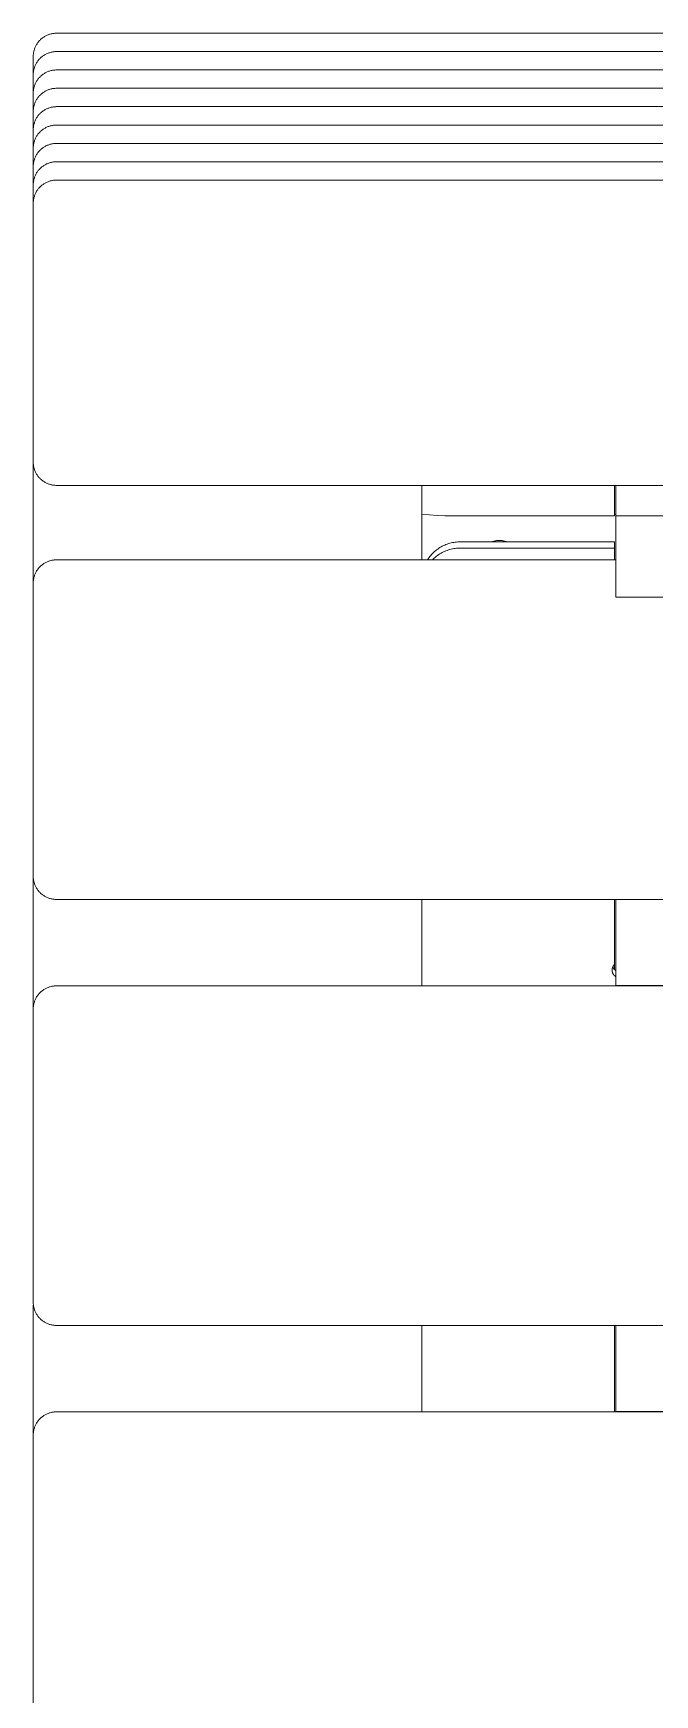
# Model space of a CAD drawing. Header units: inches. Extents: x -12 to 193, y -19 to 105.
# Drawn here: x 76.24 to 79.39, y 96.69 to 105.11 of the extents above; entities that cross this region are included whole.
import ezdxf

# ---------------------------------------------------------------- set-up
doc = ezdxf.new("R2010")
doc.units = ezdxf.units.IN
doc.layers.add('ZANO_R', color=7, linetype='Continuous', lineweight=0)

msp = doc.modelspace()

# ---------------------------------------------------------------- linework, layer by layer
at = {"layer": 'ZANO_R'}
for p, q in [((76.2666, 105.06811), (76.2692, 105.0712)), ((76.2692, 105.0712), (76.2719, 105.07419)), ((76.2719, 105.07419), (76.2747, 105.07709)), ((76.2747, 105.07709), (76.2776, 105.07989)), ((76.2776, 105.07989), (76.28059, 105.0826)), ((76.28059, 105.0826), (76.28368, 105.08519)), ((76.28368, 105.08519), (76.28685, 105.08769)), ((76.28685, 105.08769), (76.29011, 105.09007)), ((76.29011, 105.09007), (76.29344, 105.09234)), ((76.29344, 105.09234), (76.29685, 105.09449)), ((76.29685, 105.09449), (76.30033, 105.09653)), ((76.30033, 105.09653), (76.30388, 105.09844)), ((76.30388, 105.09844), (76.30749, 105.10024)), ((76.30749, 105.10024), (76.31116, 105.10191)), ((76.31116, 105.10191), (76.31489, 105.10345)), ((76.31489, 105.10345), (76.31866, 105.10487)), ((76.31866, 105.10487), (76.32249, 105.10615)), ((76.32249, 105.10615), (76.32635, 105.1073)), ((76.32635, 105.1073), (76.33025, 105.10833)), ((76.33025, 105.10833), (76.33419, 105.10921)), ((76.33419, 105.10921), (76.33815, 105.10997)), ((76.33815, 105.10997), (76.34213, 105.11058)), ((76.34213, 105.11058), (76.34614, 105.11107)), ((76.34614, 105.11107), (76.35016, 105.11141)), ((76.35016, 105.11141), (76.35418, 105.11162)), ((76.35418, 105.11162), (76.35822, 105.11168)), ((76.35822, 105.11168), (146.9881, 105.11168)), ((76.24011, 104.99357), (76.24018, 104.99761)), ((76.24011, 104.99357), (76.24011, 104.94037)), ((76.24018, 104.99761), (76.24038, 105.00163)), ((76.24038, 105.00163), (76.24073, 105.00565)), ((76.24073, 105.00565), (76.24121, 105.00966)), ((76.24121, 105.00966), (76.24182, 105.01364)), ((76.24182, 105.01364), (76.24258, 105.0176)), ((76.24258, 105.0176), (76.24347, 105.02154)), ((76.24347, 105.02154), (76.24449, 105.02544)), ((76.24449, 105.02544), (76.24564, 105.0293)), ((76.24564, 105.0293), (76.24693, 105.03313)), ((76.24693, 105.03313), (76.24834, 105.0369)), ((76.24834, 105.0369), (76.24989, 105.04063)), ((76.24989, 105.04063), (76.25156, 105.0443)), ((76.25156, 105.0443), (76.25335, 105.04791)), ((76.25335, 105.04791), (76.25527, 105.05146)), ((76.25527, 105.05146), (76.2573, 105.05494)), ((76.2573, 105.05494), (76.25946, 105.05835)), ((76.25946, 105.05835), (76.26172, 105.06169)), ((76.26172, 105.06169), (76.26411, 105.06494)), ((76.26411, 105.06494), (76.2666, 105.06811)), ((76.2747, 104.98399), (76.2776, 104.98679)), ((76.2776, 104.98679), (76.28059, 104.9895)), ((76.28059, 104.9895), (76.28368, 104.99209)), ((76.28368, 104.99209), (76.28685, 104.99459)), ((76.28685, 104.99459), (76.29011, 104.99697)), ((76.29011, 104.99697), (76.29344, 104.99924)), ((76.29344, 104.99924), (76.29685, 105.00139)), ((76.29685, 105.00139), (76.30033, 105.00343)), ((76.30033, 105.00343), (76.30388, 105.00534)), ((76.30388, 105.00534), (76.30749, 105.00714)), ((76.30749, 105.00714), (76.31116, 105.00881)), ((76.31116, 105.00881), (76.31489, 105.01035)), ((76.31489, 105.01035), (76.31866, 105.01177)), ((76.31866, 105.01177), (76.32249, 105.01305)), ((76.32249, 105.01305), (76.32635, 105.0142)), ((76.32635, 105.0142), (76.33025, 105.01523)), ((76.33025, 105.01523), (76.33419, 105.01611)), ((76.33419, 105.01611), (76.33815, 105.01687)), ((76.33815, 105.01687), (76.34213, 105.01748)), ((76.34213, 105.01748), (76.34614, 105.01797)), ((76.34614, 105.01797), (76.35016, 105.01831)), ((76.35016, 105.01831), (76.35418, 105.01852)), ((76.35418, 105.01852), (76.35822, 105.01858)), ((76.35822, 105.01858), (146.9881, 105.01858)), ((76.24011, 104.94037), (76.24011, 104.90047)), ((76.24011, 104.90047), (76.24018, 104.90451)), ((76.24018, 104.90451), (76.24038, 104.90853)), ((76.24038, 104.90853), (76.24073, 104.91255)), ((76.24073, 104.91255), (76.24121, 104.91656)), ((76.24121, 104.91656), (76.24182, 104.92054)), ((76.24182, 104.92054), (76.24258, 104.9245)), ((76.24258, 104.9245), (76.24347, 104.92844)), ((76.24347, 104.92844), (76.24449, 104.93234)), ((76.24449, 104.93234), (76.24564, 104.9362)), ((76.24564, 104.9362), (76.24693, 104.94003)), ((76.24693, 104.94003), (76.24834, 104.9438)), ((76.24834, 104.9438), (76.24989, 104.94753)), ((76.24989, 104.94753), (76.25156, 104.9512)), ((76.25156, 104.9512), (76.25335, 104.95481)), ((76.25335, 104.95481), (76.25527, 104.95836)), ((76.25527, 104.95836), (76.2573, 104.96184)), ((76.2573, 104.96184), (76.25946, 104.96525)), ((76.25946, 104.96525), (76.26172, 104.96859)), ((76.26172, 104.96859), (76.26411, 104.97184)), ((76.26411, 104.97184), (76.2666, 104.97501)), ((76.2666, 104.97501), (76.2692, 104.9781)), ((76.2692, 104.9781), (76.2719, 104.98109)), ((76.2719, 104.98109), (76.2747, 104.98399)), ((76.28685, 104.90149), (76.29011, 104.90387)), ((76.29011, 104.90387), (76.29344, 104.90614)), ((76.29344, 104.90614), (76.29685, 104.90829)), ((76.29685, 104.90829), (76.30033, 104.91033)), ((76.30033, 104.91033), (76.30388, 104.91224)), ((76.30388, 104.91224), (76.30749, 104.91404)), ((76.30749, 104.91404), (76.31116, 104.91571)), ((76.31116, 104.91571), (76.31489, 104.91725)), ((76.31489, 104.91725), (76.31866, 104.91867)), ((76.31866, 104.91867), (76.32249, 104.91995)), ((76.32249, 104.91995), (76.32635, 104.92111)), ((76.32635, 104.92111), (76.33025, 104.92213)), ((76.33025, 104.92213), (76.33419, 104.92301)), ((76.33419, 104.92301), (76.33815, 104.92377)), ((76.33815, 104.92377), (76.34213, 104.92438)), ((76.34213, 104.92438), (76.34614, 104.92487)), ((76.34614, 104.92487), (76.35016, 104.92521)), ((76.35016, 104.92521), (76.35418, 104.92542)), ((76.35418, 104.92542), (76.35822, 104.92548)), ((76.35822, 104.92548), (146.9881, 104.92548)), ((76.24011, 104.90047), (76.24011, 104.84727)), ((76.24011, 104.84727), (76.24011, 104.80737)), ((76.24038, 104.81543), (76.24073, 104.81945)), ((76.24073, 104.81945), (76.24121, 104.82346)), ((76.24121, 104.82346), (76.24182, 104.82744)), ((76.24182, 104.82744), (76.24258, 104.83141)), ((76.24258, 104.83141), (76.24347, 104.83534)), ((76.24347, 104.83534), (76.24449, 104.83924)), ((76.24449, 104.83924), (76.24564, 104.8431)), ((76.24564, 104.8431), (76.24693, 104.84693)), ((76.24693, 104.84693), (76.24834, 104.8507)), ((76.24834, 104.8507), (76.24989, 104.85443)), ((76.24989, 104.85443), (76.25156, 104.8581)), ((76.25156, 104.8581), (76.25335, 104.86171)), ((76.25335, 104.86171), (76.25527, 104.86526)), ((76.25527, 104.86526), (76.2573, 104.86874)), ((76.2573, 104.86874), (76.25946, 104.87215)), ((76.25946, 104.87215), (76.26172, 104.87549)), ((76.26172, 104.87549), (76.26411, 104.87874)), ((76.26411, 104.87874), (76.2666, 104.88191)), ((76.2666, 104.88191), (76.2692, 104.885)), ((76.2692, 104.885), (76.2719, 104.88799)), ((76.2719, 104.88799), (76.2747, 104.89089)), ((76.2747, 104.89089), (76.2776, 104.89369)), ((76.2776, 104.89369), (76.28059, 104.8964)), ((76.28059, 104.8964), (76.28368, 104.89899)), ((76.28368, 104.89899), (76.28685, 104.90149)), ((76.30033, 104.81723), (76.30388, 104.81914)), ((76.30388, 104.81914), (76.30749, 104.82094)), ((76.30749, 104.82094), (76.31116, 104.82261)), ((76.31116, 104.82261), (76.31489, 104.82415)), ((76.31489, 104.82415), (76.31866, 104.82557)), ((76.31866, 104.82557), (76.32249, 104.82685)), ((76.32249, 104.82685), (76.32635, 104.82801)), ((76.32635, 104.82801), (76.33025, 104.82903)), ((76.33025, 104.82903), (76.33419, 104.82991)), ((76.33419, 104.82991), (76.33815, 104.83067)), ((76.33815, 104.83067), (76.34213, 104.83129)), ((76.34213, 104.83129), (76.34614, 104.83177)), ((76.34614, 104.83177), (76.35016, 104.83211)), ((76.35016, 104.83211), (76.35418, 104.83232)), ((76.35418, 104.83232), (76.35822, 104.83239)), ((76.35822, 104.83239), (146.9881, 104.83239)), ((76.24011, 104.80737), (76.24018, 104.81141)), ((76.24011, 104.80737), (76.24011, 104.75417)), ((76.24011, 104.75417), (76.24011, 104.71427)), ((76.24018, 104.81141), (76.24038, 104.81543)), ((76.24121, 104.73036), (76.24182, 104.73434)), ((76.24182, 104.73434), (76.24258, 104.73831)), ((76.24258, 104.73831), (76.24347, 104.74224)), ((76.24347, 104.74224), (76.24449, 104.74614)), ((76.24449, 104.74614), (76.24564, 104.75)), ((76.24564, 104.75), (76.24693, 104.75383)), ((76.24693, 104.75383), (76.24834, 104.7576)), ((76.24834, 104.7576), (76.24989, 104.76133)), ((76.24989, 104.76133), (76.25156, 104.765)), ((76.25156, 104.765), (76.25335, 104.76861)), ((76.25335, 104.76861), (76.25527, 104.77216)), ((76.25527, 104.77216), (76.2573, 104.77564)), ((76.2573, 104.77564), (76.25946, 104.77905)), ((76.25946, 104.77905), (76.26172, 104.78239)), ((76.26172, 104.78239), (76.26411, 104.78564)), ((76.26411, 104.78564), (76.2666, 104.78881)), ((76.2666, 104.78881), (76.2692, 104.7919)), ((76.2692, 104.7919), (76.2719, 104.79489)), ((76.2719, 104.79489), (76.2747, 104.79779)), ((76.2747, 104.79779), (76.2776, 104.80059)), ((76.2776, 104.80059), (76.28059, 104.8033)), ((76.28059, 104.8033), (76.28368, 104.80589)), ((76.28368, 104.80589), (76.28685, 104.80839)), ((76.28685, 104.80839), (76.29011, 104.81077)), ((76.29011, 104.81077), (76.29344, 104.81304)), ((76.29344, 104.81304), (76.29685, 104.81519)), ((76.29685, 104.81519), (76.30033, 104.81723)), ((76.31866, 104.73247), (76.32249, 104.73375)), ((76.32249, 104.73375), (76.32635, 104.73491)), ((76.32635, 104.73491), (76.33025, 104.73593)), ((76.33025, 104.73593), (76.33419, 104.73681)), ((76.33419, 104.73681), (76.33815, 104.73757)), ((76.33815, 104.73757), (76.34213, 104.73819)), ((76.34213, 104.73819), (76.34614, 104.73867)), ((76.34614, 104.73867), (76.35016, 104.73901)), ((76.35016, 104.73901), (76.35418, 104.73922)), ((76.35418, 104.73922), (76.35822, 104.73929)), ((76.35822, 104.73929), (146.9881, 104.73929)), ((76.24011, 104.71427), (76.24018, 104.71831)), ((76.24011, 104.71427), (76.24011, 104.66108)), ((76.24011, 104.66108), (76.24011, 104.62118)), ((76.24018, 104.71831), (76.24038, 104.72234)), ((76.24038, 104.72234), (76.24073, 104.72635)), ((76.24073, 104.72635), (76.24121, 104.73036)), ((76.24347, 104.64914), (76.24449, 104.65304)), ((76.24449, 104.65304), (76.24564, 104.65691)), ((76.24564, 104.65691), (76.24693, 104.66073)), ((76.24693, 104.66073), (76.24834, 104.6645)), ((76.24834, 104.6645), (76.24989, 104.66823)), ((76.24989, 104.66823), (76.25156, 104.6719)), ((76.25156, 104.6719), (76.25335, 104.67551)), ((76.25335, 104.67551), (76.25527, 104.67906)), ((76.25527, 104.67906), (76.2573, 104.68254)), ((76.2573, 104.68254), (76.25946, 104.68595)), ((76.25946, 104.68595), (76.26172, 104.68929)), ((76.26172, 104.68929), (76.26411, 104.69254)), ((76.26411, 104.69254), (76.2666, 104.69571)), ((76.2666, 104.69571), (76.2692, 104.6988)), ((76.2692, 104.6988), (76.2719, 104.70179)), ((76.2719, 104.70179), (76.2747, 104.70469)), ((76.2747, 104.70469), (76.2776, 104.70749)), ((76.2776, 104.70749), (76.28059, 104.7102)), ((76.28059, 104.7102), (76.28368, 104.71279)), ((76.28368, 104.71279), (76.28685, 104.71529)), ((76.28685, 104.71529), (76.29011, 104.71767)), ((76.29011, 104.71767), (76.29344, 104.71994)), ((76.29344, 104.71994), (76.29685, 104.72209)), ((76.29685, 104.72209), (76.30033, 104.72413)), ((76.30033, 104.72413), (76.30388, 104.72604)), ((76.30388, 104.72604), (76.30749, 104.72784)), ((76.30749, 104.72784), (76.31116, 104.72951)), ((76.31116, 104.72951), (76.31489, 104.73105)), ((76.31489, 104.73105), (76.31866, 104.73247)), ((76.24011, 104.62118), (76.24018, 104.62521)), ((76.24011, 104.62118), (76.24011, 104.56798)), ((76.24011, 104.56798), (76.24011, 104.52808)), ((76.24018, 104.62521), (76.24038, 104.62924)), ((76.24038, 104.62924), (76.24073, 104.63325)), ((76.24073, 104.63325), (76.24121, 104.63726)), ((76.24121, 104.63726), (76.24182, 104.64124)), ((76.24182, 104.64124), (76.24258, 104.64521)), ((76.24258, 104.64521), (76.24347, 104.64914)), ((76.24564, 104.56381), (76.24693, 104.56763)), ((76.24693, 104.56763), (76.24834, 104.5714)), ((76.24834, 104.5714), (76.24989, 104.57513)), ((76.24989, 104.57513), (76.25156, 104.5788)), ((76.25156, 104.5788), (76.25335, 104.58241)), ((76.25335, 104.58241), (76.25527, 104.58596)), ((76.25527, 104.58596), (76.2573, 104.58944)), ((76.2573, 104.58944), (76.25946, 104.59285)), ((76.25946, 104.59285), (76.26172, 104.59619)), ((76.26172, 104.59619), (76.26411, 104.59944)), ((76.26411, 104.59944), (76.2666, 104.60261)), ((76.2666, 104.60261), (76.2692, 104.6057)), ((76.2692, 104.6057), (76.2719, 104.60869)), ((76.2719, 104.60869), (76.2747, 104.61159)), ((76.2747, 104.61159), (76.2776, 104.61439)), ((76.2776, 104.61439), (76.28059, 104.6171)), ((76.28059, 104.6171), (76.28368, 104.61969)), ((76.28368, 104.61969), (76.28685, 104.62219)), ((76.28685, 104.62219), (76.29011, 104.62457)), ((76.29011, 104.62457), (76.29344, 104.62684)), ((76.29344, 104.62684), (76.29685, 104.62899)), ((76.29685, 104.62899), (76.30033, 104.63103)), ((76.30033, 104.63103), (76.30388, 104.63294)), ((76.30388, 104.63294), (76.30749, 104.63474)), ((76.30749, 104.63474), (76.31116, 104.63641)), ((76.31116, 104.63641), (76.31489, 104.63795)), ((76.31489, 104.63795), (76.31866, 104.63937)), ((76.31866, 104.63937), (76.32249, 104.64065)), ((76.32249, 104.64065), (76.32635, 104.64181)), ((76.32635, 104.64181), (76.33025, 104.64283)), ((76.33025, 104.64283), (76.33419, 104.64372)), ((76.33419, 104.64372), (76.33815, 104.64447)), ((76.33815, 104.64447), (76.34213, 104.64509)), ((76.34213, 104.64509), (76.34614, 104.64557)), ((76.34614, 104.64557), (76.35016, 104.64591)), ((76.35016, 104.64591), (76.35418, 104.64612)), ((76.35418, 104.64612), (76.35822, 104.64619)), ((76.35822, 104.64619), (146.9881, 104.64619)), ((76.24011, 104.52808), (76.24018, 104.53211)), ((76.24011, 104.52808), (76.24011, 104.47488)), ((76.24018, 104.53211), (76.24038, 104.53614)), ((76.24038, 104.53614), (76.24073, 104.54015)), ((76.24073, 104.54015), (76.24121, 104.54416)), ((76.24121, 104.54416), (76.24182, 104.54814)), ((76.24182, 104.54814), (76.24258, 104.55211)), ((76.24258, 104.55211), (76.24347, 104.55604)), ((76.24347, 104.55604), (76.24449, 104.55994)), ((76.24449, 104.55994), (76.24564, 104.56381)), ((76.24834, 104.4783), (76.24989, 104.48203)), ((76.24989, 104.48203), (76.25156, 104.4857)), ((76.25156, 104.4857), (76.25335, 104.48931)), ((76.25335, 104.48931), (76.25527, 104.49286)), ((76.25527, 104.49286), (76.2573, 104.49634)), ((76.2573, 104.49634), (76.25946, 104.49975)), ((76.25946, 104.49975), (76.26172, 104.50309)), ((76.26172, 104.50309), (76.26411, 104.50634)), ((76.26411, 104.50634), (76.2666, 104.50951)), ((76.2666, 104.50951), (76.2692, 104.5126)), ((76.2692, 104.5126), (76.2719, 104.51559)), ((76.2719, 104.51559), (76.2747, 104.51849)), ((76.2747, 104.51849), (76.2776, 104.52129)), ((76.2776, 104.52129), (76.28059, 104.524)), ((76.28059, 104.524), (76.28368, 104.52659)), ((76.28368, 104.52659), (76.28685, 104.52909)), ((76.28685, 104.52909), (76.29011, 104.53147)), ((76.29011, 104.53147), (76.29344, 104.53374)), ((76.29344, 104.53374), (76.29685, 104.53589)), ((76.29685, 104.53589), (76.30033, 104.53793)), ((76.30033, 104.53793), (76.30388, 104.53984)), ((76.30388, 104.53984), (76.30749, 104.54164)), ((76.30749, 104.54164), (76.31116, 104.54331)), ((76.31116, 104.54331), (76.31489, 104.54485)), ((76.31489, 104.54485), (76.31866, 104.54627)), ((76.31866, 104.54627), (76.32249, 104.54755)), ((76.32249, 104.54755), (76.32635, 104.54871)), ((76.32635, 104.54871), (76.33025, 104.54973)), ((76.33025, 104.54973), (76.33419, 104.55062)), ((76.33419, 104.55062), (76.33815, 104.55137)), ((76.33815, 104.55137), (76.34213, 104.55199)), ((76.34213, 104.55199), (76.34614, 104.55247)), ((76.34614, 104.55247), (76.35016, 104.55281)), ((76.35016, 104.55281), (76.35418, 104.55302)), ((76.35418, 104.55302), (76.35822, 104.55309)), ((76.35822, 104.55309), (146.9881, 104.55309)), ((76.24011, 104.47488), (76.24011, 104.43498)), ((76.24011, 104.43498), (76.24018, 104.43901)), ((76.24011, 104.43498), (76.24011, 104.38178)), ((76.24018, 104.43901), (76.24038, 104.44304)), ((76.24038, 104.44304), (76.24073, 104.44705)), ((76.24073, 104.44705), (76.24121, 104.45106)), ((76.24121, 104.45106), (76.24182, 104.45504)), ((76.24182, 104.45504), (76.24258, 104.45901)), ((76.24258, 104.45901), (76.24347, 104.46294)), ((76.24347, 104.46294), (76.24449, 104.46684)), ((76.24449, 104.46684), (76.24564, 104.47071)), ((76.24564, 104.47071), (76.24693, 104.47453)), ((76.24693, 104.47453), (76.24834, 104.4783)), ((76.25335, 104.39621), (76.25527, 104.39976)), ((76.25527, 104.39976), (76.2573, 104.40324)), ((76.2573, 104.40324), (76.25946, 104.40665)), ((76.25946, 104.40665), (76.26172, 104.40999)), ((76.26172, 104.40999), (76.26411, 104.41324)), ((76.26411, 104.41324), (76.2666, 104.41641)), ((76.2666, 104.41641), (76.2692, 104.4195)), ((76.2692, 104.4195), (76.2719, 104.42249)), ((76.2719, 104.42249), (76.2747, 104.42539)), ((76.2747, 104.42539), (76.2776, 104.42819)), ((76.2776, 104.42819), (76.28059, 104.4309)), ((76.28059, 104.4309), (76.28368, 104.43349)), ((76.28368, 104.43349), (76.28685, 104.43599)), ((76.28685, 104.43599), (76.29011, 104.43837)), ((76.29011, 104.43837), (76.29344, 104.44064)), ((76.29344, 104.44064), (76.29685, 104.44279)), ((76.29685, 104.44279), (76.30033, 104.44483)), ((76.30033, 104.44483), (76.30388, 104.44674)), ((76.30388, 104.44674), (76.30749, 104.44854)), ((76.30749, 104.44854), (76.31116, 104.45021)), ((76.31116, 104.45021), (76.31489, 104.45175)), ((76.31489, 104.45175), (76.31866, 104.45317)), ((76.31866, 104.45317), (76.32249, 104.45445)), ((76.32249, 104.45445), (76.32635, 104.45561)), ((76.32635, 104.45561), (76.33025, 104.45663)), ((76.33025, 104.45663), (76.33419, 104.45752)), ((76.33419, 104.45752), (76.33815, 104.45827)), ((76.33815, 104.45827), (76.34213, 104.45889)), ((76.34213, 104.45889), (76.34614, 104.45937)), ((76.34614, 104.45937), (76.35016, 104.45971)), ((76.35016, 104.45971), (76.35418, 104.45992)), ((76.35418, 104.45992), (76.35822, 104.45999)), ((76.35822, 104.45999), (146.9881, 104.45999)), ((76.24011, 104.38178), (76.24011, 104.34188)), ((76.24011, 104.34188), (76.24018, 104.34591)), ((76.24011, 104.34188), (76.24011, 104.28868)), ((76.24018, 104.34591), (76.24038, 104.34994)), ((76.24038, 104.34994), (76.24073, 104.35395)), ((76.24073, 104.35395), (76.24121, 104.35796)), ((76.24121, 104.35796), (76.24182, 104.36194)), ((76.24182, 104.36194), (76.24258, 104.36591)), ((76.24258, 104.36591), (76.24347, 104.36984)), ((76.24347, 104.36984), (76.24449, 104.37374)), ((76.24449, 104.37374), (76.24564, 104.37761)), ((76.24564, 104.37761), (76.24693, 104.38143)), ((76.24693, 104.38143), (76.24834, 104.3852)), ((76.24834, 104.3852), (76.24989, 104.38893)), ((76.24989, 104.38893), (76.25156, 104.3926)), ((76.25156, 104.3926), (76.25335, 104.39621)), ((76.2573, 104.31014), (76.25946, 104.31355)), ((76.25946, 104.31355), (76.26172, 104.31689)), ((76.26172, 104.31689), (76.26411, 104.32014)), ((76.26411, 104.32014), (76.2666, 104.32331)), ((76.2666, 104.32331), (76.2692, 104.3264)), ((76.2692, 104.3264), (76.2719, 104.32939)), ((76.2719, 104.32939), (76.2747, 104.33229)), ((76.2747, 104.33229), (76.2776, 104.33509)), ((76.2776, 104.33509), (76.28059, 104.3378)), ((76.28059, 104.3378), (76.28368, 104.3404)), ((76.28368, 104.3404), (76.28685, 104.34289)), ((76.28685, 104.34289), (76.29011, 104.34527)), ((76.29011, 104.34527), (76.29344, 104.34754)), ((76.29344, 104.34754), (76.29685, 104.34969)), ((76.29685, 104.34969), (76.30033, 104.35173)), ((76.30033, 104.35173), (76.30388, 104.35364)), ((76.30388, 104.35364), (76.30749, 104.35544)), ((76.30749, 104.35544), (76.31116, 104.35711)), ((76.31116, 104.35711), (76.31489, 104.35865)), ((76.31489, 104.35865), (76.31866, 104.36007)), ((76.31866, 104.36007), (76.32249, 104.36135)), ((76.32249, 104.36135), (76.32635, 104.36251)), ((76.32635, 104.36251), (76.33025, 104.36353)), ((76.33025, 104.36353), (76.33419, 104.36442)), ((76.33419, 104.36442), (76.33815, 104.36517)), ((76.33815, 104.36517), (76.34213, 104.36579)), ((76.34213, 104.36579), (76.34614, 104.36627)), ((76.34614, 104.36627), (76.35016, 104.36661)), ((76.35016, 104.36661), (76.35418, 104.36682)), ((76.35418, 104.36682), (76.35822, 104.36689)), ((76.35822, 104.36689), (146.9881, 104.36689)), ((76.24011, 104.28868), (76.24011, 104.24878)), ((76.24011, 104.24878), (76.24018, 104.25281)), ((76.24011, 104.24878), (76.24011, 104.19558)), ((76.24018, 104.25281), (76.24038, 104.25684)), ((76.24038, 104.25684), (76.24073, 104.26085)), ((76.24073, 104.26085), (76.24121, 104.26486)), ((76.24121, 104.26486), (76.24182, 104.26884)), ((76.24182, 104.26884), (76.24258, 104.27281)), ((76.24258, 104.27281), (76.24347, 104.27674)), ((76.24347, 104.27674), (76.24449, 104.28064)), ((76.24449, 104.28064), (76.24564, 104.28451)), ((76.24564, 104.28451), (76.24693, 104.28833)), ((76.24693, 104.28833), (76.24834, 104.2921)), ((76.24834, 104.2921), (76.24989, 104.29583)), ((76.24989, 104.29583), (76.25156, 104.2995)), ((76.25156, 104.2995), (76.25335, 104.30311)), ((76.25335, 104.30311), (76.25527, 104.30666)), ((76.25527, 104.30666), (76.2573, 104.31014)), ((76.24011, 104.19558), (76.24011, 102.93686)), ((76.24018, 102.93283), (76.24011, 102.93686)), ((76.24011, 102.93686), (76.24011, 102.32323)), ((76.24038, 102.9288), (76.24018, 102.93283)), ((76.24073, 102.92478), (76.24038, 102.9288)), ((76.24121, 102.92078), (76.24073, 102.92478)), ((76.24182, 102.91679), (76.24121, 102.92078)), ((76.24258, 102.91283), (76.24182, 102.91679)), ((76.24347, 102.90889), (76.24258, 102.91283)), ((76.24449, 102.90499), (76.24347, 102.90889)), ((76.24564, 102.90113), (76.24449, 102.90499)), ((76.24693, 102.89731), (76.24564, 102.90113)), ((76.24834, 102.89353), (76.24693, 102.89731)), ((76.24989, 102.8898), (76.24834, 102.89353)), ((76.25156, 102.88613), (76.24989, 102.8898)), ((76.25335, 102.88252), (76.25156, 102.88613)), ((76.25527, 102.87897), (76.25335, 102.88252)), ((76.2573, 102.87549), (76.25527, 102.87897)), ((76.25946, 102.87208), (76.2573, 102.87549)), ((76.26172, 102.86875), (76.25946, 102.87208)), ((76.26411, 102.86549), (76.26172, 102.86875)), ((76.2666, 102.86232), (76.26411, 102.86549)), ((76.2692, 102.85924), (76.2666, 102.86232)), ((76.2719, 102.85624), (76.2692, 102.85924)), ((76.2747, 102.85334), (76.2719, 102.85624)), ((76.2776, 102.85054), (76.2747, 102.85334)), ((76.28059, 102.84784), (76.2776, 102.85054)), ((76.28368, 102.84524), (76.28059, 102.84784)), ((76.28685, 102.84275), (76.28368, 102.84524)), ((76.29011, 102.84037), (76.28685, 102.84275)), ((76.29344, 102.8381), (76.29011, 102.84037)), ((76.29685, 102.83594), (76.29344, 102.8381)), ((76.30033, 102.83391), (76.29685, 102.83594)), ((76.30388, 102.83199), (76.30033, 102.83391)), ((76.30749, 102.8302), (76.30388, 102.83199)), ((76.31116, 102.82853), (76.30749, 102.8302)), ((76.31489, 102.82698), (76.31116, 102.82853)), ((76.31866, 102.82557), (76.31489, 102.82698)), ((76.32249, 102.82428), (76.31866, 102.82557)), ((76.32635, 102.82313), (76.32249, 102.82428)), ((76.33025, 102.82211), (76.32635, 102.82313)), ((76.33419, 102.82122), (76.33025, 102.82211)), ((76.33815, 102.82047), (76.33419, 102.82122)), ((76.34213, 102.81985), (76.33815, 102.82047)), ((76.34614, 102.81937), (76.34213, 102.81985)), ((76.35016, 102.81902), (76.34614, 102.81937)), ((76.35418, 102.81882), (76.35016, 102.81902)), ((76.35822, 102.81875), (76.35418, 102.81882)), ((146.9881, 102.81875), (76.35822, 102.81875)), ((78.20861, 102.81875), (78.20861, 102.67315)), ((79.18499, 102.66484), (79.18499, 102.81875)), ((79.19286, 102.6649), (79.19286, 102.81875)), ((78.24782, 102.66884), (78.20861, 102.67315)), ((78.20861, 102.67297), (78.20861, 102.44134)), ((78.28716, 102.66585), (78.24782, 102.66884)), ((78.32657, 102.66419), (78.28716, 102.66585)), ((78.36602, 102.66385), (78.32657, 102.66419)), ((78.40546, 102.66484), (78.36602, 102.66385)), ((79.18499, 102.66484), (78.40546, 102.66484)), ((79.19286, 102.67208), (79.18499, 102.67182)), ((79.19286, 102.6649), (79.58656, 102.6649)), ((79.19286, 102.34649), (79.19286, 102.6649)), ((78.25449, 102.46335), (78.25013, 102.45806)), ((78.25904, 102.46848), (78.25449, 102.46335)), ((78.26376, 102.47345), (78.25904, 102.46848)), ((78.26865, 102.47825), (78.26376, 102.47345)), ((78.2737, 102.48289), (78.26865, 102.47825)), ((78.27891, 102.48734), (78.2737, 102.48289)), ((78.28359, 102.45967), (78.27821, 102.45536)), ((78.28428, 102.49161), (78.27891, 102.48734)), ((78.28912, 102.46379), (78.28359, 102.45967)), ((78.28978, 102.49569), (78.28428, 102.49161)), ((78.2948, 102.46772), (78.28912, 102.46379)), ((78.29543, 102.49958), (78.28978, 102.49569)), ((78.3006, 102.47144), (78.2948, 102.46772)), ((78.30121, 102.50327), (78.29543, 102.49958)), ((78.30653, 102.47497), (78.3006, 102.47144)), ((78.30711, 102.50676), (78.30121, 102.50327)), ((78.31258, 102.47828), (78.30653, 102.47497)), ((78.31313, 102.51004), (78.30711, 102.50676)), ((78.31874, 102.48139), (78.31258, 102.47828)), ((78.31926, 102.51312), (78.31313, 102.51004)), ((78.32501, 102.48428), (78.31874, 102.48139)), ((78.32549, 102.51597), (78.31926, 102.51312)), ((78.33137, 102.48695), (78.32501, 102.48428)), ((78.33181, 102.51861), (78.32549, 102.51597)), ((78.33782, 102.48939), (78.33137, 102.48695)), ((78.33823, 102.52103), (78.33181, 102.51861)), ((78.34435, 102.49161), (78.33782, 102.48939)), ((78.34472, 102.52323), (78.33823, 102.52103)), ((78.35096, 102.49361), (78.34435, 102.49161)), ((78.35129, 102.5252), (78.34472, 102.52323)), ((78.35763, 102.49537), (78.35096, 102.49361)), ((78.35792, 102.52694), (78.35129, 102.5252)), ((78.36436, 102.4969), (78.35763, 102.49537)), ((78.36461, 102.52845), (78.35792, 102.52694)), ((78.37113, 102.4982), (78.36436, 102.4969)), ((78.37134, 102.52972), (78.36461, 102.52845)), ((78.37795, 102.49926), (78.37113, 102.4982)), ((78.37812, 102.53077), (78.37134, 102.52972)), ((78.3848, 102.50009), (78.37795, 102.49926)), ((78.38493, 102.53158), (78.37812, 102.53077)), ((78.39167, 102.50067), (78.3848, 102.50009)), ((78.39176, 102.53215), (78.38493, 102.53158)), ((78.39856, 102.50102), (78.39167, 102.50067)), ((78.39861, 102.53248), (78.39176, 102.53215)), ((78.40546, 102.50113), (78.39856, 102.50102)), ((78.40546, 102.53258), (78.39861, 102.53248)), ((79.18499, 102.53258), (78.40546, 102.53258)), ((79.18499, 102.50113), (78.40546, 102.50113)), ((78.56453, 102.53258), (78.56783, 102.53376)), ((78.56783, 102.53376), (78.57117, 102.53484)), ((78.57117, 102.53484), (78.57455, 102.5358)), ((78.57455, 102.5358), (78.57795, 102.53665)), ((78.57795, 102.53665), (78.58138, 102.5374)), ((78.58138, 102.5374), (78.58484, 102.53802)), ((78.58484, 102.53802), (78.58831, 102.53854)), ((78.58831, 102.53854), (78.5918, 102.53894)), ((78.5918, 102.53894), (78.5953, 102.53923)), ((78.5953, 102.53923), (78.5988, 102.5394)), ((78.5988, 102.5394), (78.60231, 102.53946)), ((78.60231, 102.53946), (78.60582, 102.5394)), ((78.60582, 102.5394), (78.60933, 102.53923)), ((78.60933, 102.53923), (78.61282, 102.53894)), ((78.61282, 102.53894), (78.61631, 102.53854)), ((78.61631, 102.53854), (78.61978, 102.53802)), ((78.61978, 102.53802), (78.62324, 102.5374)), ((78.62324, 102.5374), (78.62667, 102.53665)), ((78.62667, 102.53665), (78.63007, 102.5358)), ((78.63007, 102.5358), (78.63345, 102.53484)), ((78.63345, 102.53484), (78.63679, 102.53376)), ((78.63679, 102.53376), (78.64009, 102.53258)), ((79.18499, 102.50113), (79.18499, 102.53258)), ((79.18499, 102.44134), (79.18499, 102.50113)), ((76.25156, 102.37396), (76.25335, 102.37757)), ((76.25335, 102.37757), (76.25527, 102.38112)), ((76.25527, 102.38112), (76.2573, 102.3846)), ((76.2573, 102.3846), (76.25946, 102.38801)), ((76.25946, 102.38801), (76.26172, 102.39134)), ((76.26172, 102.39134), (76.26411, 102.3946)), ((76.26411, 102.3946), (76.2666, 102.39777)), ((76.2666, 102.39777), (76.2692, 102.40085)), ((76.2692, 102.40085), (76.2719, 102.40385)), ((76.2719, 102.40385), (76.2747, 102.40675)), ((76.2747, 102.40675), (76.2776, 102.40955)), ((76.2776, 102.40955), (76.28059, 102.41225)), ((76.28059, 102.41225), (76.28368, 102.41485)), ((76.28368, 102.41485), (76.28685, 102.41734)), ((76.28685, 102.41734), (76.29011, 102.41972)), ((76.29011, 102.41972), (76.29344, 102.42199)), ((76.29344, 102.42199), (76.29685, 102.42415)), ((76.29685, 102.42415), (76.30033, 102.42618)), ((76.30033, 102.42618), (76.30388, 102.4281)), ((76.30388, 102.4281), (76.30749, 102.42989)), ((76.30749, 102.42989), (76.31116, 102.43156)), ((76.31116, 102.43156), (76.31489, 102.43311)), ((76.31489, 102.43311), (76.31866, 102.43452)), ((76.31866, 102.43452), (76.32249, 102.43581)), ((76.32249, 102.43581), (76.32635, 102.43696)), ((76.32635, 102.43696), (76.33025, 102.43798)), ((76.33025, 102.43798), (76.33419, 102.43887)), ((76.33419, 102.43887), (76.33815, 102.43962)), ((76.33815, 102.43962), (76.34213, 102.44024)), ((76.34213, 102.44024), (76.34614, 102.44072)), ((76.34614, 102.44072), (76.35016, 102.44107)), ((76.35016, 102.44107), (76.35418, 102.44127)), ((76.35418, 102.44127), (76.35822, 102.44134)), ((76.35822, 102.44134), (79.19286, 102.44134)), ((78.24196, 102.44705), (78.23816, 102.44134)), ((78.24595, 102.45263), (78.24196, 102.44705)), ((78.25013, 102.45806), (78.24595, 102.45263)), ((78.2679, 102.44619), (78.26299, 102.44134)), ((78.27297, 102.45086), (78.2679, 102.44619)), ((78.27821, 102.45536), (78.27297, 102.45086)), ((76.24011, 102.32323), (76.24018, 102.32726)), ((76.24011, 102.32323), (76.24011, 102.07163)), ((76.24018, 102.32726), (76.24038, 102.33129)), ((76.24038, 102.33129), (76.24073, 102.33531)), ((76.24073, 102.33531), (76.24121, 102.33931)), ((76.24121, 102.33931), (76.24182, 102.3433)), ((76.24182, 102.3433), (76.24258, 102.34726)), ((76.24258, 102.34726), (76.24347, 102.3512)), ((76.24347, 102.3512), (76.24449, 102.3551)), ((76.24449, 102.3551), (76.24564, 102.35896)), ((76.24564, 102.35896), (76.24693, 102.36278)), ((76.24693, 102.36278), (76.24834, 102.36656)), ((76.24834, 102.36656), (76.24989, 102.37029)), ((76.24989, 102.37029), (76.25156, 102.37396)), ((79.19286, 102.34649), (79.19286, 102.25197)), ((79.19286, 102.25197), (79.58656, 102.25197)), ((76.24011, 102.07163), (76.24011, 100.83717)), ((76.24018, 100.83313), (76.24011, 100.83717)), ((76.24011, 100.83664), (76.24011, 100.16292)), ((76.24038, 100.8291), (76.24018, 100.83313)), ((76.24073, 100.82509), (76.24038, 100.8291)), ((76.24121, 100.82108), (76.24073, 100.82509)), ((76.24182, 100.8171), (76.24121, 100.82108)), ((76.24258, 100.81313), (76.24182, 100.8171)), ((76.24347, 100.8092), (76.24258, 100.81313)), ((76.24449, 100.8053), (76.24347, 100.8092)), ((76.24564, 100.80144), (76.24449, 100.8053)), ((76.24693, 100.79761), (76.24564, 100.80144)), ((76.24834, 100.79384), (76.24693, 100.79761)), ((76.24989, 100.79011), (76.24834, 100.79384)), ((76.25156, 100.78644), (76.24989, 100.79011)), ((76.25335, 100.78283), (76.25156, 100.78644)), ((76.25527, 100.77928), (76.25335, 100.78283)), ((76.2573, 100.7758), (76.25527, 100.77928)), ((76.25946, 100.77239), (76.2573, 100.7758)), ((76.26172, 100.76905), (76.25946, 100.77239)), ((76.26411, 100.7658), (76.26172, 100.76905)), ((76.2666, 100.76263), (76.26411, 100.7658)), ((76.2692, 100.75954), (76.2666, 100.76263)), ((76.2719, 100.75655), (76.2692, 100.75954)), ((76.2747, 100.75365), (76.2719, 100.75655)), ((76.2776, 100.75085), (76.2747, 100.75365)), ((76.28059, 100.74814), (76.2776, 100.75085)), ((76.28368, 100.74555), (76.28059, 100.74814)), ((76.28685, 100.74305), (76.28368, 100.74555)), ((76.29011, 100.74067), (76.28685, 100.74305)), ((76.29344, 100.7384), (76.29011, 100.74067)), ((76.29685, 100.73625), (76.29344, 100.7384)), ((76.30033, 100.73421), (76.29685, 100.73625)), ((76.30388, 100.7323), (76.30033, 100.73421)), ((76.30749, 100.7305), (76.30388, 100.7323)), ((76.31116, 100.72883), (76.30749, 100.7305)), ((76.31489, 100.72729), (76.31116, 100.72883)), ((76.31866, 100.72587), (76.31489, 100.72729)), ((76.32249, 100.72459), (76.31866, 100.72587)), ((76.32635, 100.72343), (76.32249, 100.72459)), ((76.33025, 100.72241), (76.32635, 100.72343)), ((76.33419, 100.72153), (76.33025, 100.72241)), ((76.33815, 100.72077), (76.33419, 100.72153)), ((76.34213, 100.72015), (76.33815, 100.72077)), ((76.34614, 100.71967), (76.34213, 100.72015)), ((76.35016, 100.71933), (76.34614, 100.71967)), ((76.35418, 100.71912), (76.35016, 100.71933)), ((76.35822, 100.71905), (76.35418, 100.71912)), ((146.9881, 100.71905), (76.35822, 100.71905)), ((78.20861, 100.71905), (78.20861, 100.28103)), ((79.18499, 100.38766), (79.18499, 100.71905)), ((79.19286, 100.37792), (79.19286, 100.71905)), ((79.17347, 100.36065), (79.17351, 100.36196)), ((79.17348, 100.35934), (79.17347, 100.36065)), ((79.17354, 100.35804), (79.17348, 100.35934)), ((79.17351, 100.36196), (79.17358, 100.36327)), ((79.17364, 100.35673), (79.17354, 100.35804)), ((79.17358, 100.36327), (79.17371, 100.36458)), ((79.17379, 100.35543), (79.17364, 100.35673)), ((79.17371, 100.36458), (79.17387, 100.36588)), ((79.17398, 100.35413), (79.17379, 100.35543)), ((79.17387, 100.36588), (79.17409, 100.36717)), ((79.17422, 100.35284), (79.17398, 100.35413)), ((79.17409, 100.36717), (79.17434, 100.36845)), ((79.1745, 100.35156), (79.17422, 100.35284)), ((79.17434, 100.36845), (79.17464, 100.36973)), ((79.17464, 100.36973), (79.17499, 100.37099)), ((79.17499, 100.37099), (79.17537, 100.37224)), ((79.17537, 100.37224), (79.1758, 100.37348)), ((79.1758, 100.37348), (79.17628, 100.3747)), ((79.17628, 100.3747), (79.17679, 100.37591)), ((79.17679, 100.37591), (79.17734, 100.3771)), ((79.17688, 100.37611), (79.17745, 100.3749)), ((79.17734, 100.3771), (79.17794, 100.37826)), ((79.17745, 100.3749), (79.17807, 100.37371)), ((79.17794, 100.37826), (79.17858, 100.37941)), ((79.17807, 100.37371), (79.17873, 100.37255)), ((79.17858, 100.37941), (79.17925, 100.38053)), ((79.17873, 100.37255), (79.17943, 100.37141)), ((79.17925, 100.38053), (79.17996, 100.38163)), ((79.17943, 100.37141), (79.18017, 100.37029)), ((79.17996, 100.38163), (79.18071, 100.38271)), ((79.18017, 100.37029), (79.18095, 100.3692)), ((79.18071, 100.38271), (79.1815, 100.38376)), ((79.18095, 100.3692), (79.18176, 100.36813)), ((79.1815, 100.38376), (79.18232, 100.38478)), ((79.18176, 100.36813), (79.18261, 100.3671)), ((79.18232, 100.38478), (79.18318, 100.38577)), ((79.18261, 100.3671), (79.1835, 100.3661)), ((79.18318, 100.38577), (79.18407, 100.38673)), ((79.1835, 100.3661), (79.18442, 100.36512)), ((79.18407, 100.38673), (79.18499, 100.38766)), ((79.18442, 100.36512), (79.18537, 100.36418)), ((79.18499, 100.36455), (79.18499, 100.38766)), ((79.18537, 100.36418), (79.18635, 100.36327)), ((79.18635, 100.36327), (79.18737, 100.3624)), ((79.18737, 100.3624), (79.18841, 100.36156)), ((79.18841, 100.36156), (79.18949, 100.36076)), ((79.18949, 100.36076), (79.19059, 100.36)), ((79.19059, 100.36), (79.19171, 100.35927)), ((79.19171, 100.35927), (79.19286, 100.35858)), ((79.19286, 100.31025), (79.19286, 100.37792)), ((76.30388, 100.26779), (76.30749, 100.26959)), ((76.30749, 100.26959), (76.31116, 100.27126)), ((76.31116, 100.27126), (76.31489, 100.2728)), ((76.31489, 100.2728), (76.31866, 100.27421)), ((76.31866, 100.27421), (76.32249, 100.2755)), ((76.32249, 100.2755), (76.32635, 100.27665)), ((76.32635, 100.27665), (76.33025, 100.27768)), ((76.33025, 100.27768), (76.33419, 100.27856)), ((76.33419, 100.27856), (76.33815, 100.27932)), ((76.33815, 100.27932), (76.34213, 100.27993)), ((76.34213, 100.27993), (76.34614, 100.28041)), ((76.34614, 100.28041), (76.35016, 100.28076)), ((76.35016, 100.28076), (76.35418, 100.28096)), ((76.35418, 100.28096), (76.35822, 100.28103)), ((76.35822, 100.28103), (146.9881, 100.28103)), ((79.17482, 100.35029), (79.1745, 100.35156)), ((79.17519, 100.34904), (79.17482, 100.35029)), ((79.1756, 100.34779), (79.17519, 100.34904)), ((79.17605, 100.34656), (79.1756, 100.34779)), ((79.17654, 100.34535), (79.17605, 100.34656)), ((79.17708, 100.34415), (79.17654, 100.34535)), ((79.17766, 100.34298), (79.17708, 100.34415)), ((79.17827, 100.34182), (79.17766, 100.34298)), ((79.17893, 100.34069), (79.17827, 100.34182)), ((79.17962, 100.33957), (79.17893, 100.34069)), ((79.18036, 100.33849), (79.17962, 100.33957)), ((79.18113, 100.33743), (79.18036, 100.33849)), ((79.18193, 100.33639), (79.18113, 100.33743)), ((79.18277, 100.33539), (79.18193, 100.33639)), ((79.18364, 100.33441), (79.18277, 100.33539)), ((79.18455, 100.33347), (79.18364, 100.33441)), ((79.18549, 100.33255), (79.18455, 100.33347)), ((79.18646, 100.33167), (79.18549, 100.33255)), ((79.18746, 100.33083), (79.18646, 100.33167)), ((79.18849, 100.33001), (79.18746, 100.33083)), ((79.18954, 100.32924), (79.18849, 100.33001)), ((79.19063, 100.3285), (79.18954, 100.32924)), ((79.19173, 100.3278), (79.19063, 100.3285)), ((79.19286, 100.32713), (79.19173, 100.3278)), ((79.19286, 100.28966), (79.19286, 100.31025)), ((79.19286, 100.28475), (79.19286, 100.28966)), ((79.19286, 100.28366), (79.19286, 100.28475)), ((79.19286, 100.28343), (79.19286, 100.28366)), ((79.19286, 100.2834), (79.19286, 100.28343)), ((79.19286, 100.28342), (79.19286, 100.2834)), ((79.58656, 100.2834), (79.19286, 100.2834)), ((79.19286, 100.2834), (79.19286, 100.2834)), ((79.19286, 100.2834), (79.19286, 100.2834)), ((76.24182, 100.18299), (76.24258, 100.18695)), ((76.24258, 100.18695), (76.24347, 100.19089)), ((76.24347, 100.19089), (76.24449, 100.19479)), ((76.24449, 100.19479), (76.24564, 100.19865)), ((76.24564, 100.19865), (76.24693, 100.20248)), ((76.24693, 100.20248), (76.24834, 100.20625)), ((76.24834, 100.20625), (76.24989, 100.20998)), ((76.24989, 100.20998), (76.25156, 100.21365)), ((76.25156, 100.21365), (76.25335, 100.21726)), ((76.25335, 100.21726), (76.25527, 100.22081)), ((76.25527, 100.22081), (76.2573, 100.22429)), ((76.2573, 100.22429), (76.25946, 100.2277)), ((76.25946, 100.2277), (76.26172, 100.23104)), ((76.26172, 100.23104), (76.26411, 100.23429)), ((76.26411, 100.23429), (76.2666, 100.23746)), ((76.2666, 100.23746), (76.2692, 100.24055)), ((76.2692, 100.24055), (76.2719, 100.24354)), ((76.2719, 100.24354), (76.2747, 100.24644)), ((76.2747, 100.24644), (76.2776, 100.24924)), ((76.2776, 100.24924), (76.28059, 100.25194)), ((76.28059, 100.25194), (76.28368, 100.25454)), ((76.28368, 100.25454), (76.28685, 100.25703)), ((76.28685, 100.25703), (76.29011, 100.25942)), ((76.29011, 100.25942), (76.29344, 100.26168)), ((76.29344, 100.26168), (76.29685, 100.26384)), ((76.29685, 100.26384), (76.30033, 100.26588)), ((76.30033, 100.26588), (76.30388, 100.26779)), ((76.24011, 100.16292), (76.24018, 100.16696)), ((76.24011, 100.16292), (76.24011, 99.91132)), ((76.24018, 100.16696), (76.24038, 100.17098)), ((76.24038, 100.17098), (76.24073, 100.175)), ((76.24073, 100.175), (76.24121, 100.17901)), ((76.24121, 100.17901), (76.24182, 100.18299)), ((76.24011, 99.91132), (76.24011, 98.67686)), ((76.24018, 98.67282), (76.24011, 98.67686)), ((76.24038, 98.6688), (76.24018, 98.67282)), ((76.24073, 98.66478), (76.24038, 98.6688)), ((76.24011, 98.6515), (76.24015, 98.65467)), ((76.24011, 98.6515), (76.24011, 98.00261)), ((76.24015, 98.65467), (76.24028, 98.65785)), ((76.24028, 98.65785), (76.24049, 98.66101)), ((76.24049, 98.66101), (76.24079, 98.66418)), ((76.24121, 98.66077), (76.24073, 98.66478)), ((76.24182, 98.65679), (76.24121, 98.66077)), ((76.24258, 98.65283), (76.24182, 98.65679)), ((76.24347, 98.64889), (76.24258, 98.65283)), ((76.24449, 98.64499), (76.24347, 98.64889)), ((76.24564, 98.64113), (76.24449, 98.64499)), ((76.24693, 98.6373), (76.24564, 98.64113)), ((76.24834, 98.63353), (76.24693, 98.6373)), ((76.24989, 98.6298), (76.24834, 98.63353)), ((76.25156, 98.62613), (76.24989, 98.6298)), ((76.25335, 98.62252), (76.25156, 98.62613)), ((76.25527, 98.61897), (76.25335, 98.62252)), ((76.2573, 98.61549), (76.25527, 98.61897)), ((76.25946, 98.61208), (76.2573, 98.61549)), ((76.26172, 98.60874), (76.25946, 98.61208)), ((76.26411, 98.60549), (76.26172, 98.60874)), ((76.2666, 98.60232), (76.26411, 98.60549)), ((76.2692, 98.59923), (76.2666, 98.60232)), ((76.2719, 98.59624), (76.2692, 98.59923)), ((76.2747, 98.59334), (76.2719, 98.59624)), ((76.2776, 98.59054), (76.2747, 98.59334)), ((76.28059, 98.58784), (76.2776, 98.59054)), ((76.28368, 98.58524), (76.28059, 98.58784)), ((76.28685, 98.58275), (76.28368, 98.58524)), ((76.29011, 98.58036), (76.28685, 98.58275)), ((76.29344, 98.57809), (76.29011, 98.58036)), ((76.29685, 98.57594), (76.29344, 98.57809)), ((76.30033, 98.5739), (76.29685, 98.57594)), ((76.30388, 98.57199), (76.30033, 98.5739)), ((76.30749, 98.57019), (76.30388, 98.57199)), ((76.31116, 98.56852), (76.30749, 98.57019)), ((76.31489, 98.56698), (76.31116, 98.56852)), ((76.31866, 98.56557), (76.31489, 98.56698)), ((76.32249, 98.56428), (76.31866, 98.56557)), ((76.32635, 98.56313), (76.32249, 98.56428)), ((76.33025, 98.5621), (76.32635, 98.56313)), ((76.33419, 98.56122), (76.33025, 98.5621)), ((76.33815, 98.56046), (76.33419, 98.56122)), ((76.34213, 98.55985), (76.33815, 98.56046)), ((76.34614, 98.55937), (76.34213, 98.55985)), ((76.35016, 98.55902), (76.34614, 98.55937)), ((76.35418, 98.55882), (76.35016, 98.55902)), ((76.35822, 98.55875), (76.35418, 98.55882)), ((146.9881, 98.55875), (76.35822, 98.55875)), ((78.20861, 98.55875), (78.20861, 98.12073)), ((79.18499, 98.12073), (79.18499, 98.55875)), ((79.19286, 98.21761), (79.19286, 98.55875)), ((79.19286, 98.14995), (79.19286, 98.21761)), ((76.2666, 98.07715), (76.2692, 98.08024)), ((76.2692, 98.08024), (76.2719, 98.08323)), ((76.2719, 98.08323), (76.2747, 98.08613)), ((76.2747, 98.08613), (76.2776, 98.08893)), ((76.2776, 98.08893), (76.28059, 98.09164)), ((76.28059, 98.09164), (76.28368, 98.09423)), ((76.28368, 98.09423), (76.28685, 98.09673)), ((76.28685, 98.09673), (76.29011, 98.09911)), ((76.29011, 98.09911), (76.29344, 98.10138)), ((76.29344, 98.10138), (76.29685, 98.10353)), ((76.29685, 98.10353), (76.30033, 98.10557)), ((76.30033, 98.10557), (76.30388, 98.10748)), ((76.30388, 98.10748), (76.30749, 98.10928)), ((76.30749, 98.10928), (76.31116, 98.11095)), ((76.31116, 98.11095), (76.31489, 98.11249)), ((76.31489, 98.11249), (76.31866, 98.11391)), ((76.31866, 98.11391), (76.32249, 98.11519)), ((76.32249, 98.11519), (76.32635, 98.11635)), ((76.32635, 98.11635), (76.33025, 98.11737)), ((76.33025, 98.11737), (76.33419, 98.11825)), ((76.33419, 98.11825), (76.33815, 98.11901)), ((76.33815, 98.11901), (76.34213, 98.11962)), ((76.34213, 98.11962), (76.34614, 98.12011)), ((76.34614, 98.12011), (76.35016, 98.12045)), ((76.35016, 98.12045), (76.35418, 98.12066)), ((76.35418, 98.12066), (76.35822, 98.12073)), ((76.35822, 98.12073), (146.9881, 98.12073)), ((79.19286, 98.12935), (79.19286, 98.14995)), ((79.19286, 98.12444), (79.19286, 98.12935)), ((79.19286, 98.12335), (79.19286, 98.12444)), ((79.19286, 98.12313), (79.19286, 98.12335)), ((79.19286, 98.12309), (79.19286, 98.12313)), ((79.19286, 98.12311), (79.19286, 98.1231)), ((79.19286, 98.12073), (79.19286, 98.12311)), ((79.19286, 98.1231), (79.19286, 98.12309)), ((79.58656, 98.12309), (79.19286, 98.12309)), ((79.19286, 98.12309), (79.19286, 98.12309)), ((76.24011, 98.00261), (76.24018, 98.00665)), ((76.24011, 98.00261), (76.24011, 97.75101)), ((76.24018, 98.00665), (76.24038, 98.01068)), ((76.24038, 98.01068), (76.24073, 98.01469)), ((76.24073, 98.01469), (76.24121, 98.0187)), ((76.24121, 98.0187), (76.24182, 98.02268)), ((76.24182, 98.02268), (76.24258, 98.02665)), ((76.24258, 98.02665), (76.24347, 98.03058)), ((76.24347, 98.03058), (76.24449, 98.03448)), ((76.24449, 98.03448), (76.24564, 98.03834)), ((76.24564, 98.03834), (76.24693, 98.04217)), ((76.24693, 98.04217), (76.24834, 98.04594)), ((76.24834, 98.04594), (76.24989, 98.04967)), ((76.24989, 98.04967), (76.25156, 98.05334)), ((76.25156, 98.05334), (76.25335, 98.05695)), ((76.25335, 98.05695), (76.25527, 98.0605)), ((76.25527, 98.0605), (76.2573, 98.06398)), ((76.2573, 98.06398), (76.25946, 98.06739)), ((76.25946, 98.06739), (76.26172, 98.07073)), ((76.26172, 98.07073), (76.26411, 98.07398)), ((76.26411, 98.07398), (76.2666, 98.07715)), ((76.24011, 97.75101), (76.24011, 96.51655))]:
    msp.add_line(p, q, dxfattribs=at)

doc.saveas('drawing.dxf')
